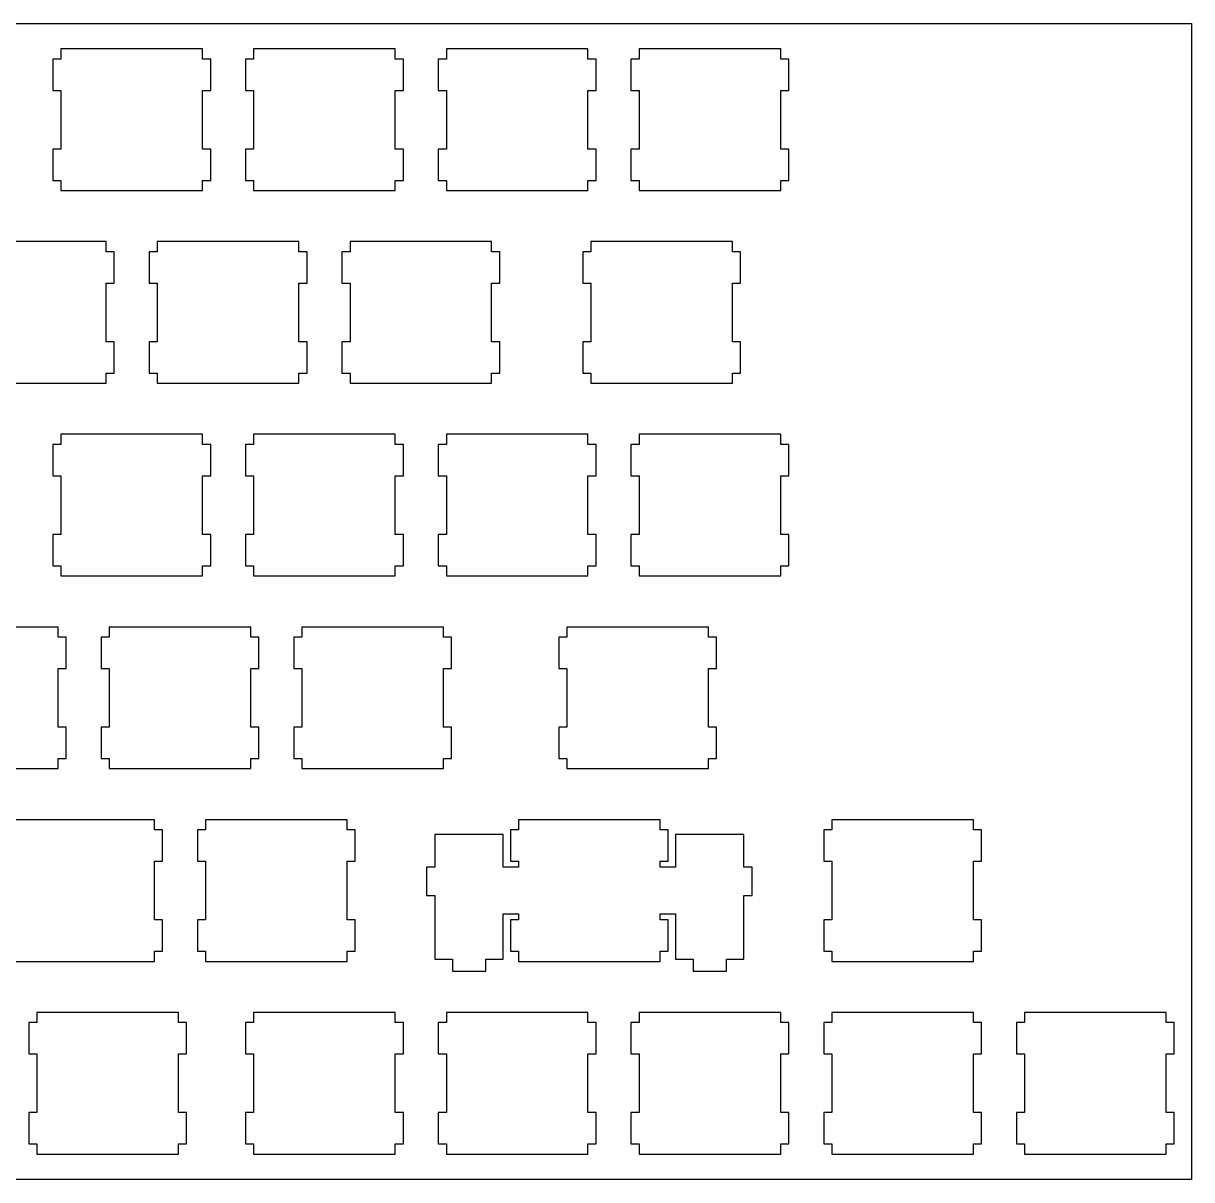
# Model space of a CAD drawing. Extents: x 0 to 314, y 0 to 115.
# Drawn here: x 198.9 to 314.4, y 0.3 to 114.6 of the extents above; entities that cross this region are included whole.
import ezdxf

# ---------------------------------------------------------------- set-up
doc = ezdxf.new("R2010")
doc.units = 0
doc.layers.get('0').update_dxf_attribs({"linetype": 'CONTINUOUS'})

msp = doc.modelspace()

# ---------------------------------------------------------------- linework, layer by layer
at = {"color": 0}
for p, q in [((0.09508, 114.558), (314.42, 114.558)), ((314.42, 114.558), (314.42, 0.25769)), ((202.645, 112.033), (202.645, 111.033)), ((216.644, 112.033), (202.645, 112.033)), ((216.644, 111.033), (216.644, 112.033)), ((221.695, 112.033), (221.695, 111.033)), ((235.694, 112.033), (221.695, 112.033)), ((235.694, 111.033), (235.694, 112.033)), ((240.745, 112.033), (240.745, 111.033)), ((254.744, 112.033), (240.745, 112.033)), ((254.744, 111.033), (254.744, 112.033)), ((259.795, 112.033), (259.795, 111.033)), ((273.794, 112.033), (259.795, 112.033)), ((273.794, 111.033), (273.794, 112.033)), ((202.645, 111.033), (201.844, 111.033)), ((201.844, 111.033), (201.844, 107.933)), ((217.445, 111.033), (216.644, 111.033)), ((217.445, 107.933), (217.445, 111.033)), ((221.695, 111.033), (220.894, 111.033)), ((220.894, 111.033), (220.894, 107.933)), ((236.495, 111.033), (235.694, 111.033)), ((236.495, 107.933), (236.495, 111.033)), ((240.745, 111.033), (239.944, 111.033)), ((239.944, 111.033), (239.944, 107.933)), ((255.545, 111.033), (254.744, 111.033)), ((255.545, 107.933), (255.545, 111.033)), ((259.795, 111.033), (258.994, 111.033)), ((258.994, 111.033), (258.994, 107.933)), ((274.595, 111.033), (273.794, 111.033)), ((274.595, 107.933), (274.595, 111.033)), ((201.844, 107.933), (202.645, 107.933)), ((202.645, 107.933), (202.645, 102.133)), ((216.644, 102.133), (216.644, 107.933)), ((216.644, 107.933), (217.445, 107.933)), ((220.894, 107.933), (221.695, 107.933)), ((221.695, 107.933), (221.695, 102.133)), ((235.694, 102.133), (235.694, 107.933)), ((235.694, 107.933), (236.495, 107.933)), ((239.944, 107.933), (240.745, 107.933)), ((240.745, 107.933), (240.745, 102.133)), ((254.744, 102.133), (254.744, 107.933)), ((254.744, 107.933), (255.545, 107.933)), ((258.994, 107.933), (259.795, 107.933)), ((259.795, 107.933), (259.795, 102.133)), ((273.794, 102.133), (273.794, 107.933)), ((273.794, 107.933), (274.595, 107.933)), ((202.645, 102.133), (201.844, 102.133)), ((201.844, 102.133), (201.844, 99.0328)), ((217.445, 102.133), (216.644, 102.133)), ((217.445, 99.0328), (217.445, 102.133)), ((221.695, 102.133), (220.894, 102.133)), ((220.894, 102.133), (220.894, 99.0328)), ((236.495, 102.133), (235.694, 102.133)), ((236.495, 99.0328), (236.495, 102.133)), ((240.745, 102.133), (239.944, 102.133)), ((239.944, 102.133), (239.944, 99.0328)), ((255.545, 102.133), (254.744, 102.133)), ((255.545, 99.0328), (255.545, 102.133)), ((259.795, 102.133), (258.994, 102.133)), ((258.994, 102.133), (258.994, 99.0328)), ((274.595, 102.133), (273.794, 102.133)), ((274.595, 99.0328), (274.595, 102.133)), ((201.844, 99.0328), (202.645, 99.0328)), ((202.645, 99.0328), (202.645, 98.0338)), ((216.644, 98.0338), (216.644, 99.0328)), ((216.644, 99.0328), (217.445, 99.0328)), ((220.894, 99.0328), (221.695, 99.0328)), ((221.695, 99.0328), (221.695, 98.0338)), ((235.694, 98.0338), (235.694, 99.0328)), ((235.694, 99.0328), (236.495, 99.0328)), ((239.944, 99.0328), (240.745, 99.0328)), ((240.745, 99.0328), (240.745, 98.0338)), ((254.744, 98.0338), (254.744, 99.0328)), ((254.744, 99.0328), (255.545, 99.0328)), ((258.994, 99.0328), (259.795, 99.0328)), ((259.795, 99.0328), (259.795, 98.0338)), ((273.794, 98.0338), (273.794, 99.0328)), ((273.794, 99.0328), (274.595, 99.0328)), ((202.645, 98.0338), (216.644, 98.0338)), ((221.695, 98.0338), (235.694, 98.0338)), ((240.745, 98.0338), (254.744, 98.0338)), ((259.795, 98.0338), (273.794, 98.0338)), ((207.119, 92.9831), (193.12, 92.9831)), ((207.119, 91.9826), (207.119, 92.9831)), ((212.17, 92.9831), (212.17, 91.9826)), ((226.169, 92.9831), (212.17, 92.9831)), ((226.169, 91.9826), (226.169, 92.9831)), ((231.22, 92.9831), (231.22, 91.9826)), ((245.219, 92.9831), (231.22, 92.9831)), ((245.219, 91.9826), (245.219, 92.9831)), ((255.032, 92.9831), (255.032, 91.9826)), ((269.032, 92.9831), (255.032, 92.9831)), ((269.032, 91.9826), (269.032, 92.9831)), ((207.92, 91.9826), (207.119, 91.9826)), ((207.92, 88.8834), (207.92, 91.9826)), ((212.17, 91.9826), (211.369, 91.9826)), ((211.369, 91.9826), (211.369, 88.8834)), ((226.97, 91.9826), (226.169, 91.9826)), ((226.97, 88.8834), (226.97, 91.9826)), ((231.22, 91.9826), (230.419, 91.9826)), ((230.419, 91.9826), (230.419, 88.8834)), ((246.02, 91.9826), (245.219, 91.9826)), ((246.02, 88.8834), (246.02, 91.9826)), ((255.032, 91.9826), (254.231, 91.9826)), ((254.231, 91.9826), (254.231, 88.8834)), ((269.831, 91.9826), (269.032, 91.9826)), ((269.831, 88.8834), (269.831, 91.9826)), ((207.119, 83.0834), (207.119, 88.8834)), ((207.119, 88.8834), (207.92, 88.8834)), ((211.369, 88.8834), (212.17, 88.8834)), ((212.17, 88.8834), (212.17, 83.0834)), ((226.169, 83.0834), (226.169, 88.8834)), ((226.169, 88.8834), (226.97, 88.8834)), ((230.419, 88.8834), (231.22, 88.8834)), ((231.22, 88.8834), (231.22, 83.0834)), ((245.219, 83.0834), (245.219, 88.8834)), ((245.219, 88.8834), (246.02, 88.8834)), ((254.231, 88.8834), (255.032, 88.8834)), ((255.032, 88.8834), (255.032, 83.0834)), ((269.032, 83.0834), (269.032, 88.8834)), ((269.032, 88.8834), (269.831, 88.8834)), ((207.92, 83.0834), (207.119, 83.0834)), ((207.92, 79.9828), (207.92, 83.0834)), ((212.17, 83.0834), (211.369, 83.0834)), ((211.369, 83.0834), (211.369, 79.9828)), ((226.97, 83.0834), (226.169, 83.0834)), ((226.97, 79.9828), (226.97, 83.0834)), ((231.22, 83.0834), (230.419, 83.0834)), ((230.419, 83.0834), (230.419, 79.9828)), ((246.02, 83.0834), (245.219, 83.0834)), ((246.02, 79.9828), (246.02, 83.0834)), ((255.032, 83.0834), (254.231, 83.0834)), ((254.231, 83.0834), (254.231, 79.9828)), ((269.831, 83.0834), (269.032, 83.0834)), ((269.831, 79.9828), (269.831, 83.0834)), ((207.119, 78.9838), (207.119, 79.9828)), ((207.119, 79.9828), (207.92, 79.9828)), ((211.369, 79.9828), (212.17, 79.9828)), ((212.17, 79.9828), (212.17, 78.9838)), ((226.169, 78.9838), (226.169, 79.9828)), ((226.169, 79.9828), (226.97, 79.9828)), ((230.419, 79.9828), (231.22, 79.9828)), ((231.22, 79.9828), (231.22, 78.9838)), ((245.219, 78.9838), (245.219, 79.9828)), ((245.219, 79.9828), (246.02, 79.9828)), ((254.231, 79.9828), (255.032, 79.9828)), ((255.032, 79.9828), (255.032, 78.9838)), ((269.032, 78.9838), (269.032, 79.9828)), ((269.032, 79.9828), (269.831, 79.9828)), ((193.12, 78.9838), (207.119, 78.9838)), ((212.17, 78.9838), (226.169, 78.9838)), ((231.22, 78.9838), (245.219, 78.9838)), ((255.032, 78.9838), (269.032, 78.9838)), ((202.645, 73.9331), (202.645, 72.9326)), ((216.644, 73.9331), (202.645, 73.9331)), ((216.644, 72.9326), (216.644, 73.9331)), ((221.695, 73.9331), (221.695, 72.9326)), ((235.694, 73.9331), (221.695, 73.9331)), ((235.694, 72.9326), (235.694, 73.9331)), ((240.745, 73.9331), (240.745, 72.9326)), ((254.744, 73.9331), (240.745, 73.9331)), ((254.744, 72.9326), (254.744, 73.9331)), ((259.795, 73.9331), (259.795, 72.9326)), ((273.794, 73.9331), (259.795, 73.9331)), ((273.794, 72.9326), (273.794, 73.9331)), ((202.645, 72.9326), (201.844, 72.9326)), ((201.844, 72.9326), (201.844, 69.8334)), ((217.445, 72.9326), (216.644, 72.9326)), ((217.445, 69.8334), (217.445, 72.9326)), ((221.695, 72.9326), (220.894, 72.9326)), ((220.894, 72.9326), (220.894, 69.8334)), ((236.495, 72.9326), (235.694, 72.9326)), ((236.495, 69.8334), (236.495, 72.9326)), ((240.745, 72.9326), (239.944, 72.9326)), ((239.944, 72.9326), (239.944, 69.8334)), ((255.545, 72.9326), (254.744, 72.9326)), ((255.545, 69.8334), (255.545, 72.9326)), ((259.795, 72.9326), (258.994, 72.9326)), ((258.994, 72.9326), (258.994, 69.8334)), ((274.595, 72.9326), (273.794, 72.9326)), ((274.595, 69.8334), (274.595, 72.9326)), ((201.844, 69.8334), (202.645, 69.8334)), ((202.645, 69.8334), (202.645, 64.0334)), ((216.644, 64.0334), (216.644, 69.8334)), ((216.644, 69.8334), (217.445, 69.8334)), ((220.894, 69.8334), (221.695, 69.8334)), ((221.695, 69.8334), (221.695, 64.0334)), ((235.694, 64.0334), (235.694, 69.8334)), ((235.694, 69.8334), (236.495, 69.8334)), ((239.944, 69.8334), (240.745, 69.8334)), ((240.745, 69.8334), (240.745, 64.0334)), ((254.744, 64.0334), (254.744, 69.8334)), ((254.744, 69.8334), (255.545, 69.8334)), ((258.994, 69.8334), (259.795, 69.8334)), ((259.795, 69.8334), (259.795, 64.0334)), ((273.794, 64.0334), (273.794, 69.8334)), ((273.794, 69.8334), (274.595, 69.8334)), ((202.645, 64.0334), (201.844, 64.0334)), ((201.844, 64.0334), (201.844, 60.9328)), ((217.445, 64.0334), (216.644, 64.0334)), ((217.445, 60.9328), (217.445, 64.0334)), ((221.695, 64.0334), (220.894, 64.0334)), ((220.894, 64.0334), (220.894, 60.9328)), ((236.495, 64.0334), (235.694, 64.0334)), ((236.495, 60.9328), (236.495, 64.0334)), ((240.745, 64.0334), (239.944, 64.0334)), ((239.944, 64.0334), (239.944, 60.9328)), ((255.545, 64.0334), (254.744, 64.0334)), ((255.545, 60.9328), (255.545, 64.0334)), ((259.795, 64.0334), (258.994, 64.0334)), ((258.994, 64.0334), (258.994, 60.9328)), ((274.595, 64.0334), (273.794, 64.0334)), ((274.595, 60.9328), (274.595, 64.0334)), ((201.844, 60.9328), (202.645, 60.9328)), ((202.645, 60.9328), (202.645, 59.9338)), ((216.644, 59.9338), (216.644, 60.9328)), ((216.644, 60.9328), (217.445, 60.9328)), ((220.894, 60.9328), (221.695, 60.9328)), ((221.695, 60.9328), (221.695, 59.9338)), ((235.694, 59.9338), (235.694, 60.9328)), ((235.694, 60.9328), (236.495, 60.9328)), ((239.944, 60.9328), (240.745, 60.9328)), ((240.745, 60.9328), (240.745, 59.9338)), ((254.744, 59.9338), (254.744, 60.9328)), ((254.744, 60.9328), (255.545, 60.9328)), ((258.994, 60.9328), (259.795, 60.9328)), ((259.795, 60.9328), (259.795, 59.9338)), ((273.794, 59.9338), (273.794, 60.9328)), ((273.794, 60.9328), (274.595, 60.9328)), ((202.645, 59.9338), (216.644, 59.9338)), ((221.695, 59.9338), (235.694, 59.9338)), ((240.745, 59.9338), (254.744, 59.9338)), ((259.795, 59.9338), (273.794, 59.9338)), ((202.357, 54.8831), (188.357, 54.8831)), ((202.357, 53.8826), (202.357, 54.8831)), ((207.407, 54.8831), (207.407, 53.8826)), ((221.407, 54.8831), (207.407, 54.8831)), ((221.407, 53.8826), (221.407, 54.8831)), ((226.457, 54.8831), (226.457, 53.8826)), ((240.457, 54.8831), (226.457, 54.8831)), ((240.457, 53.8826), (240.457, 54.8831)), ((252.65, 54.8831), (252.65, 53.8826)), ((266.65, 54.8831), (252.65, 54.8831)), ((266.65, 53.8826), (266.65, 54.8831)), ((203.156, 53.8826), (202.357, 53.8826)), ((203.156, 50.7848), (203.156, 53.8826)), ((207.407, 53.8826), (206.606, 53.8826)), ((206.606, 53.8826), (206.606, 50.7848)), ((222.206, 53.8826), (221.407, 53.8826)), ((222.206, 50.7848), (222.206, 53.8826)), ((226.457, 53.8826), (225.656, 53.8826)), ((225.656, 53.8826), (225.656, 50.7848)), ((241.256, 53.8826), (240.457, 53.8826)), ((241.256, 50.7848), (241.256, 53.8826)), ((252.65, 53.8826), (251.849, 53.8826)), ((251.849, 53.8826), (251.849, 50.7848)), ((267.451, 53.8826), (266.65, 53.8826)), ((267.451, 50.7848), (267.451, 53.8826)), ((202.357, 44.9834), (202.357, 50.7848)), ((202.357, 50.7848), (203.156, 50.7848)), ((206.606, 50.7848), (207.407, 50.7848)), ((207.407, 50.7848), (207.407, 44.9834)), ((221.407, 44.9834), (221.407, 50.7848)), ((221.407, 50.7848), (222.206, 50.7848)), ((225.656, 50.7848), (226.457, 50.7848)), ((226.457, 50.7848), (226.457, 44.9834)), ((240.457, 44.9834), (240.457, 50.7848)), ((240.457, 50.7848), (241.256, 50.7848)), ((251.849, 50.7848), (252.65, 50.7848)), ((252.65, 50.7848), (252.65, 44.9834)), ((266.65, 44.9834), (266.65, 50.7848)), ((266.65, 50.7848), (267.451, 50.7848)), ((203.156, 44.9834), (202.357, 44.9834)), ((203.156, 41.8828), (203.156, 44.9834)), ((207.407, 44.9834), (206.606, 44.9834)), ((206.606, 44.9834), (206.606, 41.8828)), ((222.206, 44.9834), (221.407, 44.9834)), ((222.206, 41.8828), (222.206, 44.9834)), ((226.457, 44.9834), (225.656, 44.9834)), ((225.656, 44.9834), (225.656, 41.8828)), ((241.256, 44.9834), (240.457, 44.9834)), ((241.256, 41.8828), (241.256, 44.9834)), ((252.65, 44.9834), (251.849, 44.9834)), ((251.849, 44.9834), (251.849, 41.8828)), ((267.451, 44.9834), (266.65, 44.9834)), ((267.451, 41.8828), (267.451, 44.9834)), ((202.357, 40.8838), (202.357, 41.8828)), ((202.357, 41.8828), (203.156, 41.8828)), ((206.606, 41.8828), (207.407, 41.8828)), ((207.407, 41.8828), (207.407, 40.8838)), ((221.407, 40.8838), (221.407, 41.8828)), ((221.407, 41.8828), (222.206, 41.8828)), ((225.656, 41.8828), (226.457, 41.8828)), ((226.457, 41.8828), (226.457, 40.8838)), ((240.457, 40.8838), (240.457, 41.8828)), ((240.457, 41.8828), (241.256, 41.8828)), ((251.849, 41.8828), (252.65, 41.8828)), ((252.65, 41.8828), (252.65, 40.8838)), ((266.65, 40.8838), (266.65, 41.8828)), ((266.65, 41.8828), (267.451, 41.8828)), ((188.357, 40.8838), (202.357, 40.8838)), ((207.407, 40.8838), (221.407, 40.8838)), ((226.457, 40.8838), (240.457, 40.8838)), ((252.65, 40.8838), (266.65, 40.8838)), ((211.882, 35.833), (197.882, 35.833)), ((211.882, 34.8327), (211.882, 35.833)), ((216.932, 35.833), (216.932, 34.8327)), ((230.932, 35.833), (216.932, 35.833)), ((230.932, 34.8327), (230.932, 35.833)), ((247.887, 35.833), (247.887, 34.8327)), ((261.888, 35.833), (247.887, 35.833)), ((261.888, 34.8327), (261.888, 35.833)), ((278.845, 35.833), (278.845, 34.8327)), ((292.844, 35.833), (278.845, 35.833)), ((292.844, 34.8327), (292.844, 35.833)), ((212.681, 34.8327), (211.882, 34.8327)), ((212.681, 31.7348), (212.681, 34.8327)), ((216.932, 34.8327), (216.131, 34.8327)), ((216.131, 34.8327), (216.131, 31.7348)), ((231.731, 34.8327), (230.932, 34.8327)), ((231.731, 31.7348), (231.731, 34.8327)), ((247.887, 34.8327), (247.088, 34.8327)), ((247.088, 34.8327), (247.088, 31.7348)), ((262.687, 34.8327), (261.888, 34.8327)), ((262.687, 31.7348), (262.687, 34.8327)), ((278.845, 34.8327), (278.044, 34.8327)), ((278.044, 34.8327), (278.044, 31.7348)), ((293.645, 34.8327), (292.844, 34.8327)), ((293.645, 31.7348), (293.645, 34.8327)), ((246.363, 34.3628), (239.612, 34.3628)), ((239.612, 34.3628), (239.612, 31.1326)), ((246.363, 31.1326), (246.363, 34.3628)), ((270.163, 34.3628), (263.412, 34.3628)), ((263.412, 34.3628), (263.412, 31.1326)), ((270.163, 31.1326), (270.163, 34.3628)), ((211.882, 25.9333), (211.882, 31.7348)), ((211.882, 31.7348), (212.681, 31.7348)), ((216.131, 31.7348), (216.932, 31.7348)), ((216.932, 31.7348), (216.932, 25.9333)), ((230.932, 25.9333), (230.932, 31.7348)), ((230.932, 31.7348), (231.731, 31.7348)), ((247.088, 31.7348), (247.887, 31.7348)), ((247.887, 31.7348), (247.887, 31.1326)), ((261.888, 31.1326), (261.888, 31.7348)), ((261.888, 31.7348), (262.687, 31.7348)), ((278.044, 31.7348), (278.845, 31.7348)), ((278.845, 31.7348), (278.845, 25.9333)), ((292.844, 25.9333), (292.844, 31.7348)), ((292.844, 31.7348), (293.645, 31.7348)), ((239.612, 31.1326), (238.788, 31.1326)), ((238.788, 31.1326), (238.788, 28.3338)), ((247.887, 31.1326), (246.363, 31.1326)), ((263.412, 31.1326), (261.888, 31.1326)), ((270.987, 31.1326), (270.163, 31.1326)), ((270.987, 28.3338), (270.987, 31.1326)), ((238.788, 28.3338), (239.612, 28.3338)), ((239.612, 28.3338), (239.612, 22.0638)), ((270.163, 22.0638), (270.163, 28.3338)), ((270.163, 28.3338), (270.987, 28.3338)), ((212.681, 25.9333), (211.882, 25.9333)), ((212.681, 22.8327), (212.681, 25.9333)), ((216.932, 25.9333), (216.131, 25.9333)), ((216.131, 25.9333), (216.131, 22.8327)), ((231.731, 25.9333), (230.932, 25.9333)), ((231.731, 22.8327), (231.731, 25.9333)), ((246.363, 22.0638), (246.363, 26.5341)), ((246.363, 26.5341), (247.887, 26.5341)), ((247.887, 25.9333), (247.088, 25.9333)), ((247.088, 25.9333), (247.088, 22.8327)), ((247.887, 26.5341), (247.887, 25.9333)), ((261.888, 25.9333), (261.888, 26.5341)), ((261.888, 26.5341), (263.412, 26.5341)), ((262.687, 25.9333), (261.888, 25.9333)), ((262.687, 22.8327), (262.687, 25.9333)), ((263.412, 26.5341), (263.412, 22.0638)), ((278.845, 25.9333), (278.044, 25.9333)), ((278.044, 25.9333), (278.044, 22.8327)), ((293.645, 25.9333), (292.844, 25.9333)), ((293.645, 22.8327), (293.645, 25.9333)), ((211.882, 21.8336), (211.882, 22.8327)), ((211.882, 22.8327), (212.681, 22.8327)), ((216.131, 22.8327), (216.932, 22.8327)), ((216.932, 22.8327), (216.932, 21.8336)), ((230.932, 21.8336), (230.932, 22.8327)), ((230.932, 22.8327), (231.731, 22.8327)), ((239.612, 22.0638), (241.337, 22.0638)), ((241.337, 22.0638), (241.337, 20.8635)), ((244.638, 20.8635), (244.638, 22.0638)), ((244.638, 22.0638), (246.363, 22.0638)), ((247.088, 22.8327), (247.887, 22.8327)), ((247.887, 22.8327), (247.887, 21.8336)), ((261.888, 21.8336), (261.888, 22.8327)), ((261.888, 22.8327), (262.687, 22.8327)), ((263.412, 22.0638), (265.137, 22.0638)), ((265.137, 22.0638), (265.137, 20.8635)), ((268.438, 20.8635), (268.438, 22.0638)), ((268.438, 22.0638), (270.163, 22.0638)), ((278.044, 22.8327), (278.845, 22.8327)), ((278.845, 22.8327), (278.845, 21.8336)), ((292.844, 21.8336), (292.844, 22.8327)), ((292.844, 22.8327), (293.645, 22.8327)), ((197.882, 21.8336), (211.882, 21.8336)), ((216.932, 21.8336), (230.932, 21.8336)), ((241.337, 20.8635), (244.638, 20.8635)), ((247.887, 21.8336), (261.888, 21.8336)), ((265.137, 20.8635), (268.438, 20.8635)), ((278.845, 21.8336), (292.844, 21.8336)), ((200.262, 16.7845), (200.262, 15.7841)), ((214.263, 16.7845), (200.262, 16.7845)), ((214.263, 15.7841), (214.263, 16.7845)), ((221.695, 16.7845), (221.695, 15.7841)), ((235.694, 16.7845), (221.695, 16.7845)), ((235.694, 15.7841), (235.694, 16.7845)), ((240.745, 16.7845), (240.745, 15.7841)), ((254.744, 16.7845), (240.745, 16.7845)), ((254.744, 15.7841), (254.744, 16.7845)), ((259.795, 16.7845), (259.795, 15.7841)), ((273.794, 16.7845), (259.795, 16.7845)), ((273.794, 15.7841), (273.794, 16.7845)), ((278.845, 16.7845), (278.845, 15.7841)), ((292.844, 16.7845), (278.845, 16.7845)), ((292.844, 15.7841), (292.844, 16.7845)), ((297.895, 16.7845), (297.895, 15.7841)), ((311.894, 16.7845), (297.895, 16.7845)), ((311.894, 15.7841), (311.894, 16.7845)), ((200.262, 15.7841), (199.463, 15.7841)), ((199.463, 15.7841), (199.463, 12.6848)), ((215.062, 15.7841), (214.263, 15.7841)), ((215.062, 12.6848), (215.062, 15.7841)), ((221.695, 15.7841), (220.894, 15.7841)), ((220.894, 15.7841), (220.894, 12.6848)), ((236.495, 15.7841), (235.694, 15.7841)), ((236.495, 12.6848), (236.495, 15.7841)), ((240.745, 15.7841), (239.944, 15.7841)), ((239.944, 15.7841), (239.944, 12.6848)), ((255.545, 15.7841), (254.744, 15.7841)), ((255.545, 12.6848), (255.545, 15.7841)), ((259.795, 15.7841), (258.994, 15.7841)), ((258.994, 15.7841), (258.994, 12.6848)), ((274.595, 15.7841), (273.794, 15.7841)), ((274.595, 12.6848), (274.595, 15.7841)), ((278.845, 15.7841), (278.044, 15.7841)), ((278.044, 15.7841), (278.044, 12.6848)), ((293.645, 15.7841), (292.844, 15.7841)), ((293.645, 12.6848), (293.645, 15.7841)), ((297.895, 15.7841), (297.094, 15.7841)), ((297.094, 15.7841), (297.094, 12.6848)), ((312.695, 15.7841), (311.894, 15.7841)), ((312.695, 12.6848), (312.695, 15.7841)), ((199.463, 12.6848), (200.262, 12.6848)), ((200.262, 12.6848), (200.262, 6.88329)), ((214.263, 6.88329), (214.263, 12.6848)), ((214.263, 12.6848), (215.062, 12.6848)), ((220.894, 12.6848), (221.695, 12.6848)), ((221.695, 12.6848), (221.695, 6.88329)), ((235.694, 6.88329), (235.694, 12.6848)), ((235.694, 12.6848), (236.495, 12.6848)), ((239.944, 12.6848), (240.745, 12.6848)), ((240.745, 12.6848), (240.745, 6.88329)), ((254.744, 6.88329), (254.744, 12.6848)), ((254.744, 12.6848), (255.545, 12.6848)), ((258.994, 12.6848), (259.795, 12.6848)), ((259.795, 12.6848), (259.795, 6.88329)), ((273.794, 6.88329), (273.794, 12.6848)), ((273.794, 12.6848), (274.595, 12.6848)), ((278.044, 12.6848), (278.845, 12.6848)), ((278.845, 12.6848), (278.845, 6.88329)), ((292.844, 6.88329), (292.844, 12.6848)), ((292.844, 12.6848), (293.645, 12.6848)), ((297.094, 12.6848), (297.895, 12.6848)), ((297.895, 12.6848), (297.895, 6.88329)), ((311.894, 6.88329), (311.894, 12.6848)), ((311.894, 12.6848), (312.695, 12.6848)), ((200.262, 6.88329), (199.463, 6.88329)), ((199.463, 6.88329), (199.463, 3.78411)), ((215.062, 6.88329), (214.263, 6.88329)), ((215.062, 3.78411), (215.062, 6.88329)), ((221.695, 6.88329), (220.894, 6.88329)), ((220.894, 6.88329), (220.894, 3.78411)), ((236.495, 6.88329), (235.694, 6.88329)), ((236.495, 3.78411), (236.495, 6.88329)), ((240.745, 6.88329), (239.944, 6.88329)), ((239.944, 6.88329), (239.944, 3.78411)), ((255.545, 6.88329), (254.744, 6.88329)), ((255.545, 3.78411), (255.545, 6.88329)), ((259.795, 6.88329), (258.994, 6.88329)), ((258.994, 6.88329), (258.994, 3.78411)), ((274.595, 6.88329), (273.794, 6.88329)), ((274.595, 3.78411), (274.595, 6.88329)), ((278.845, 6.88329), (278.044, 6.88329)), ((278.044, 6.88329), (278.044, 3.78411)), ((293.645, 6.88329), (292.844, 6.88329)), ((293.645, 3.78411), (293.645, 6.88329)), ((297.895, 6.88329), (297.094, 6.88329)), ((297.094, 6.88329), (297.094, 3.78411)), ((312.695, 6.88329), (311.894, 6.88329)), ((312.695, 3.78411), (312.695, 6.88329)), ((199.463, 3.78411), (200.262, 3.78411)), ((200.262, 3.78411), (200.262, 2.78364)), ((214.263, 2.78364), (214.263, 3.78411)), ((214.263, 3.78411), (215.062, 3.78411)), ((220.894, 3.78411), (221.695, 3.78411)), ((221.695, 3.78411), (221.695, 2.78364)), ((235.694, 2.78364), (235.694, 3.78411)), ((235.694, 3.78411), (236.495, 3.78411)), ((239.944, 3.78411), (240.745, 3.78411)), ((240.745, 3.78411), (240.745, 2.78364)), ((254.744, 2.78364), (254.744, 3.78411)), ((254.744, 3.78411), (255.545, 3.78411)), ((258.994, 3.78411), (259.795, 3.78411)), ((259.795, 3.78411), (259.795, 2.78364)), ((273.794, 2.78364), (273.794, 3.78411)), ((273.794, 3.78411), (274.595, 3.78411)), ((278.044, 3.78411), (278.845, 3.78411)), ((278.845, 3.78411), (278.845, 2.78364)), ((292.844, 2.78364), (292.844, 3.78411)), ((292.844, 3.78411), (293.645, 3.78411)), ((297.094, 3.78411), (297.895, 3.78411)), ((297.895, 3.78411), (297.895, 2.78364)), ((311.894, 2.78364), (311.894, 3.78411)), ((311.894, 3.78411), (312.695, 3.78411)), ((200.262, 2.78364), (214.263, 2.78364)), ((221.695, 2.78364), (235.694, 2.78364)), ((240.745, 2.78364), (254.744, 2.78364)), ((259.795, 2.78364), (273.794, 2.78364)), ((278.845, 2.78364), (292.844, 2.78364)), ((297.895, 2.78364), (311.894, 2.78364)), ((314.42, 0.25769), (0.09508, 0.25769))]:
    msp.add_line(p, q, dxfattribs=at)

doc.saveas('drawing.dxf')
